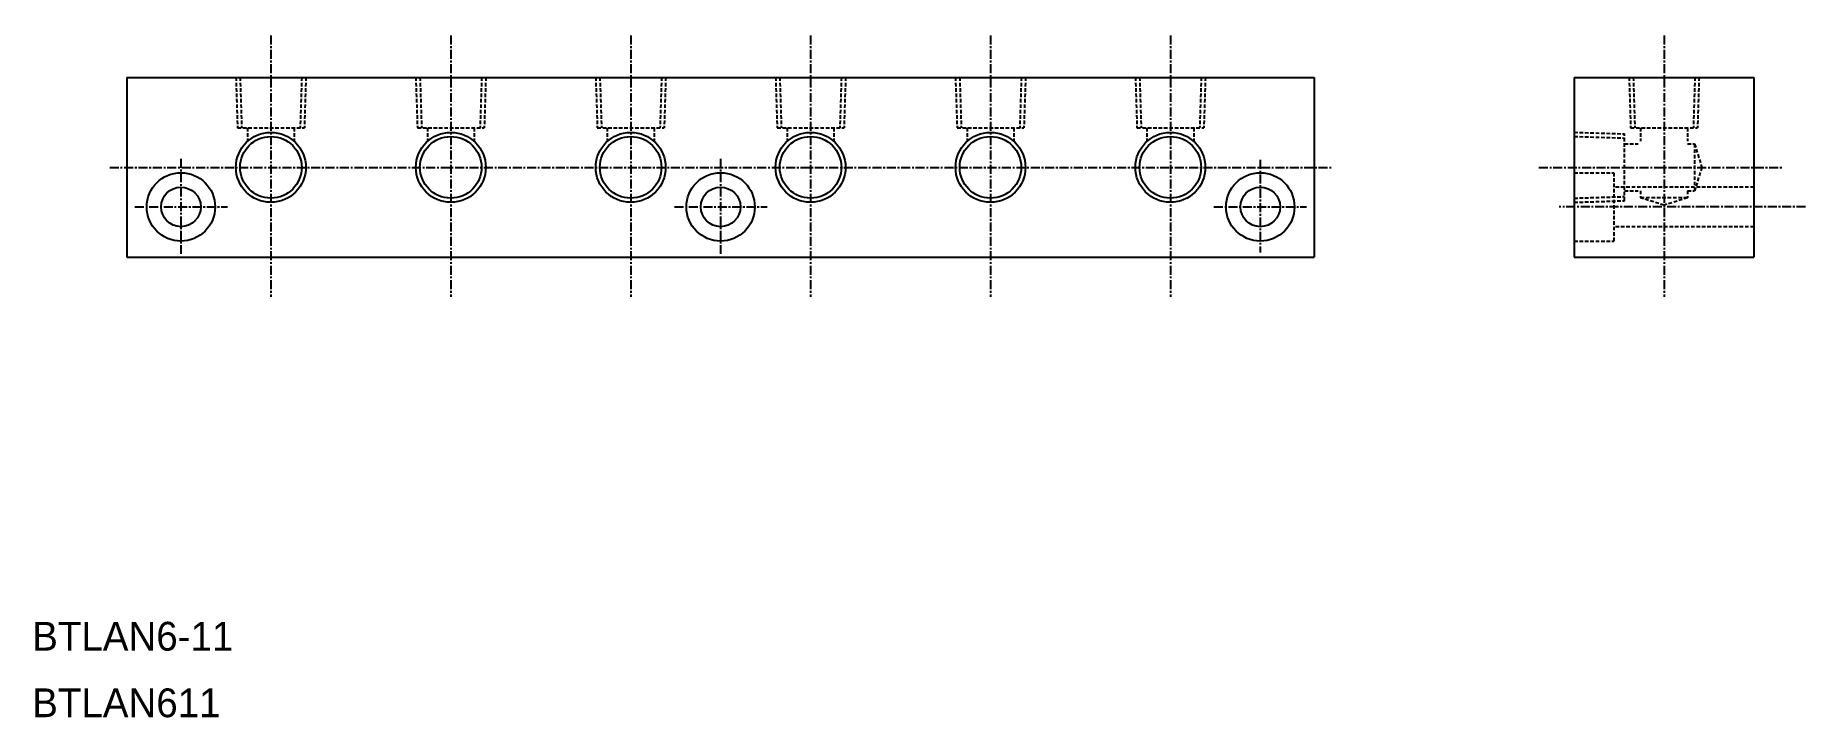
# Model space of a CAD drawing. Extents: x 5862 to 6108, y 23644 to 23739.
import ezdxf

# ---------------------------------------------------------------- set-up
doc = ezdxf.new("R2010")
doc.units = 0
doc.linetypes.add('CENTER', pattern=[2, 1.25, -0.25, 0.25, -0.25])
doc.linetypes.add('DASHED', pattern=[0.75, 0.5, -0.25])
doc.layers.get('0').update_dxf_attribs({"linetype": 'CONTINUOUS'})
doc.layers.add('CENTER', color=1, linetype='CENTER')

msp = doc.modelspace()

# ---------------------------------------------------------------- linework, layer by layer
at = {"color": 7, "linetype": 'CONTINUOUS'}
for p, q in [((5874.98, 23732.72), (6039.98, 23732.72)), ((5874.98, 23732.72), (5874.98, 23707.72)), ((6039.98, 23732.72), (6039.98, 23707.72)), ((5874.98, 23707.72), (6039.98, 23707.72))]:
    msp.add_line(p, q, dxfattribs=at)
at = {"color": 3, "linetype": 'DASHED'}
for p, q in [((5890.12, 23732.72), (5890.34, 23725.72)), ((5890.7, 23732.72), (5890.92, 23725.72)), ((5899.27, 23732.72), (5899.05, 23725.72)), ((5899.85, 23732.72), (5899.63, 23725.72)), ((5915.12, 23732.72), (5915.34, 23725.72)), ((5915.7, 23732.72), (5915.92, 23725.72)), ((5924.27, 23732.72), (5924.05, 23725.72)), ((5924.85, 23732.72), (5924.63, 23725.72)), ((5940.12, 23732.72), (5940.34, 23725.72)), ((5940.7, 23732.72), (5940.92, 23725.72)), ((5949.27, 23732.72), (5949.05, 23725.72)), ((5949.85, 23732.72), (5949.63, 23725.72)), ((5965.12, 23732.72), (5965.34, 23725.72)), ((5965.7, 23732.72), (5965.92, 23725.72)), ((5974.27, 23732.72), (5974.05, 23725.72)), ((5974.85, 23732.72), (5974.63, 23725.72)), ((5990.12, 23732.72), (5990.34, 23725.72)), ((5990.7, 23732.72), (5990.92, 23725.72)), ((5999.27, 23732.72), (5999.05, 23725.72)), ((5999.85, 23732.72), (5999.63, 23725.72)), ((6015.12, 23732.72), (6015.34, 23725.72)), ((6015.7, 23732.72), (6015.92, 23725.72)), ((6024.27, 23732.72), (6024.05, 23725.72)), ((6024.85, 23732.72), (6024.63, 23725.72)), ((6083.73, 23732.72), (6083.95, 23725.72)), ((6084.31, 23732.72), (6084.53, 23725.72)), ((6092.88, 23732.72), (6092.66, 23725.72)), ((6093.46, 23732.72), (6093.24, 23725.72)), ((5890.34, 23725.72), (5899.63, 23725.72)), ((5891.73, 23725.72), (5891.73, 23723.84)), ((5898.23, 23725.72), (5898.23, 23723.84)), ((5915.34, 23725.72), (5924.63, 23725.72)), ((5916.73, 23725.72), (5916.73, 23723.84)), ((5923.23, 23725.72), (5923.23, 23723.84)), ((5940.34, 23725.72), (5949.63, 23725.72)), ((5941.73, 23725.72), (5941.73, 23723.84)), ((5948.23, 23725.72), (5948.23, 23723.84)), ((5965.34, 23725.72), (5974.63, 23725.72)), ((5966.73, 23725.72), (5966.73, 23723.84)), ((5973.23, 23725.72), (5973.23, 23723.84)), ((5990.34, 23725.72), (5999.63, 23725.72)), ((5991.73, 23725.72), (5991.73, 23723.84)), ((5998.23, 23725.72), (5998.23, 23723.84)), ((6015.34, 23725.72), (6024.63, 23725.72)), ((6016.73, 23725.72), (6016.73, 23723.84)), ((6023.23, 23725.72), (6023.23, 23723.84)), ((6083.95, 23725.72), (6093.24, 23725.72)), ((6085.34, 23725.72), (6085.34, 23723.84)), ((6091.84, 23725.72), (6091.84, 23723.84)), ((6076.09, 23725.09), (6083.09, 23724.87)), ((6076.09, 23724.51), (6083.09, 23724.29)), ((6083.09, 23715.58), (6083.09, 23724.87)), ((6083.09, 23723.47), (6084.97, 23723.47)), ((6091.84, 23723.47), (6092.84, 23723.47)), ((6092.84, 23723.47), (6092.84, 23716.97)), ((6092.84, 23723.47), (6093.84, 23720.22)), ((6093.84, 23720.22), (6092.84, 23716.97)), ((6076.09, 23719.47), (6081.59, 23719.47)), ((6081.59, 23719.47), (6081.59, 23709.97)), ((6076.09, 23715.94), (6083.09, 23716.16)), ((6076.09, 23715.36), (6083.09, 23715.58)), ((6101.09, 23717.47), (6081.59, 23717.47)), ((6083.09, 23716.97), (6084.97, 23716.97)), ((6085.34, 23716.97), (6085.34, 23715.97)), ((6091.84, 23715.97), (6085.34, 23715.97)), ((6088.59, 23714.97), (6085.34, 23715.97)), ((6091.84, 23715.97), (6088.59, 23714.97)), ((6091.84, 23716.97), (6092.84, 23716.97)), ((6091.84, 23716.97), (6091.84, 23715.97)), ((6101.09, 23711.97), (6081.59, 23711.97)), ((6076.09, 23709.97), (6081.59, 23709.97))]:
    msp.add_line(p, q, dxfattribs=at)
for p, q in [((5909.98, 23732.72), (5909.98, 23732.72)), ((5944.98, 23732.72), (5944.98, 23732.72)), ((5969.98, 23732.72), (5969.98, 23732.72)), ((6076.09, 23732.72), (6101.09, 23732.72)), ((6076.09, 23732.72), (6076.09, 23707.72)), ((6101.09, 23732.72), (6101.09, 23707.72)), ((6076.09, 23707.72), (6101.09, 23707.72))]:
    msp.add_line(p, q)
at = {"color": 3, "linetype": 'CONTINUOUS'}
for centre in [(5894.98, 23720.22), (5919.98, 23720.22), (5944.98, 23720.22), (5969.98, 23720.22), (5994.98, 23720.22), (6019.98, 23720.22)]:
    msp.add_circle(centre, 4.86, dxfattribs=at)
at = {"color": 7, "linetype": 'CONTINUOUS'}
for centre, radius in [((5894.98, 23720.22), 4.28), ((5919.98, 23720.22), 4.28), ((5944.98, 23720.22), 4.28), ((5969.98, 23720.22), 4.28), ((5994.98, 23720.22), 4.28), ((6019.98, 23720.22), 4.28), ((5882.48, 23714.72), 4.75), ((5957.48, 23714.72), 4.75), ((6032.48, 23714.72), 4.75), ((5882.48, 23714.72), 2.75), ((5957.48, 23714.72), 2.75), ((6032.48, 23714.72), 2.75)]:
    msp.add_circle(centre, radius, dxfattribs=at)
at = {"layer": 'CENTER', "color": 1, "linetype": 'CENTER'}
for p, q in [((5894.98, 23738.55), (5894.98, 23702.21)), ((5919.98, 23738.55), (5919.98, 23702.21)), ((5944.98, 23738.55), (5944.98, 23702.21)), ((5969.98, 23738.55), (5969.98, 23702.21)), ((5994.98, 23738.55), (5994.98, 23702.21)), ((6019.98, 23738.55), (6019.98, 23702.21)), ((6088.59, 23738.55), (6088.59, 23702.21)), ((5872.58, 23720.22), (6042.31, 23720.22)), ((5882.48, 23721.4), (5882.48, 23708.22)), ((5957.48, 23721.4), (5957.48, 23708.22)), ((6032.48, 23721.24), (6032.48, 23708.38)), ((6071.2, 23720.22), (6105.16, 23720.22)), ((5876.08, 23714.72), (5888.95, 23714.72)), ((5951.08, 23714.72), (5963.95, 23714.72)), ((6026.04, 23714.72), (6038.91, 23714.72)), ((6108.26, 23714.72), (6074, 23714.72))]:
    msp.add_line(p, q, dxfattribs=at)

# ---------------------------------------------------------------- texts
at = {"color": 7, "linetype": 'CONTINUOUS'}
for s, p in [('BTLAN6-11', (5861.81, 23653.06)), ('BTLAN611', (5861.81, 23643.81))]:
    msp.add_text(s, height=4, dxfattribs=at).set_placement(p)

doc.saveas('drawing.dxf')
